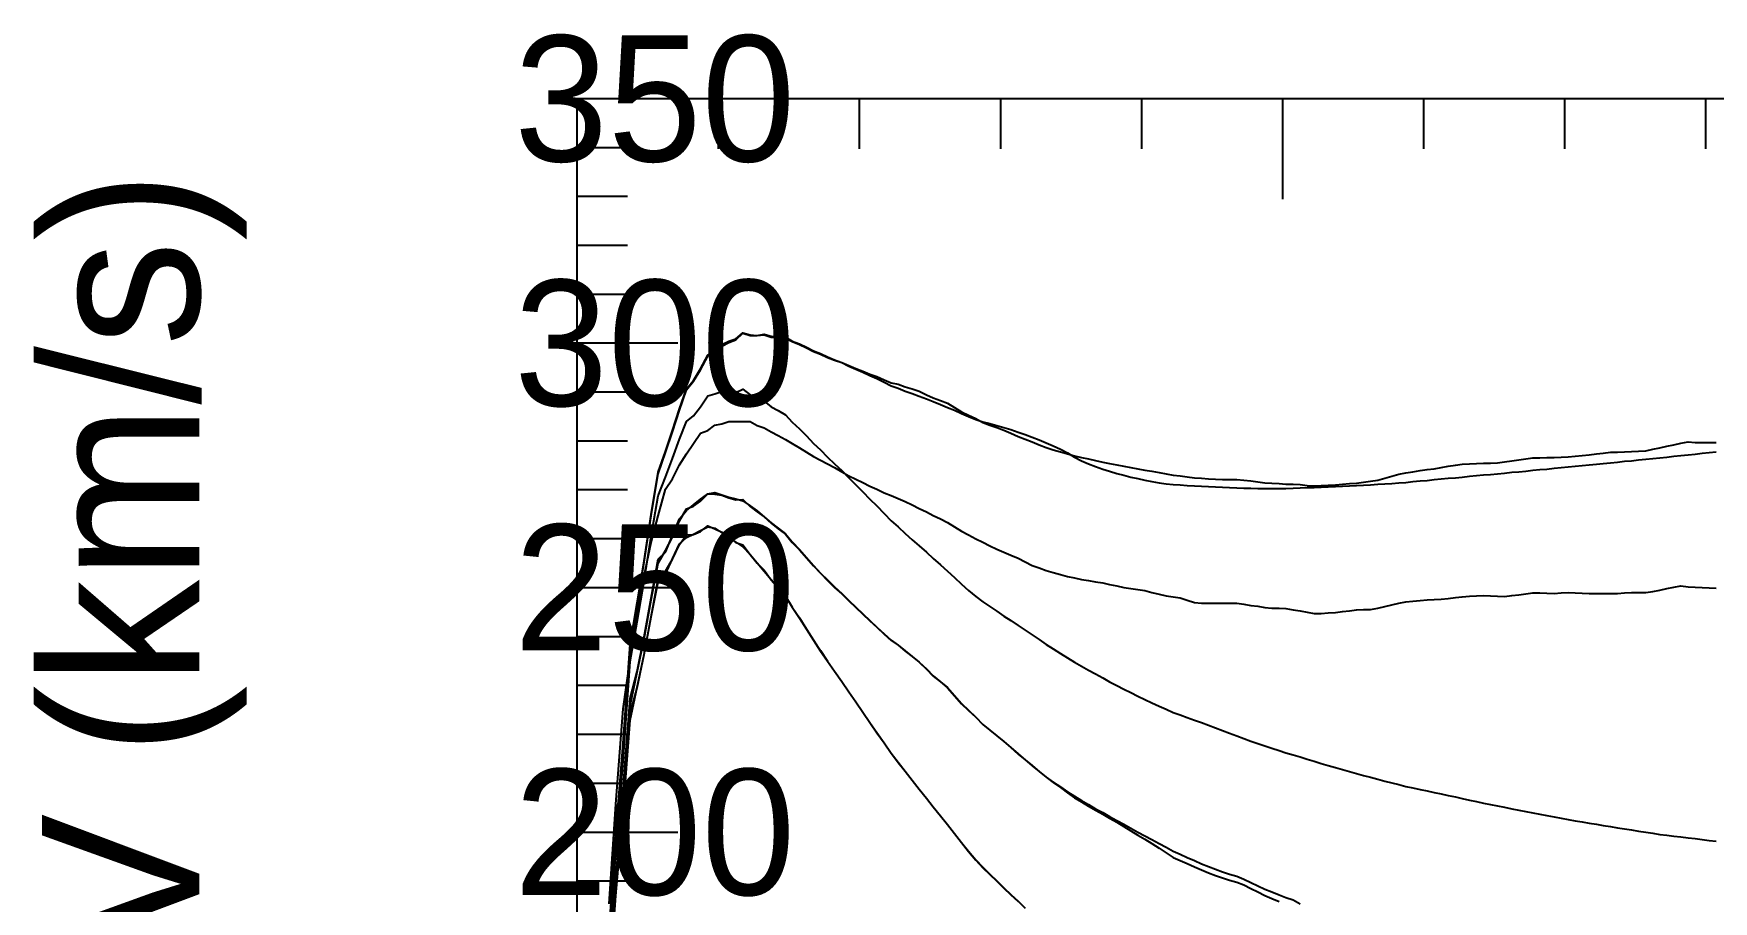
# Model space of a CAD drawing. Extents: x -35 to 191, y -35 to 135.
# Drawn here: x -34.5 to 72.2, y 57.7 to 112.9 of the extents above; entities that cross this region are included whole.
import ezdxf

# ---------------------------------------------------------------- set-up
doc = ezdxf.new("R2010")
doc.units = 0

msp = doc.modelspace()

# ---------------------------------------------------------------- linework, layer by layer
at = {"color": 0}
for p, q in [((8.96, 108.73), (8.96, 105.53)), ((17.92, 108.73), (17.92, 105.53)), ((26.88, 108.73), (26.88, 105.53)), ((35.84, 108.73), (35.84, 105.53)), ((44.8, 108.73), (44.8, 102.33)), ((53.76, 108.73), (53.76, 105.53)), ((62.72, 108.73), (62.72, 105.53)), ((71.68, 108.73), (71.68, 105.53)), ((0, 105.62), (3.2, 105.62)), ((0, 102.52), (3.2, 102.52)), ((0, 99.41), (3.2, 99.41)), ((0, 96.3), (3.2, 96.3)), ((0, 93.2), (6.4, 93.2)), ((0, 90.09), (3.2, 90.09)), ((0, 86.98), (3.2, 86.98)), ((0, 83.88), (3.2, 83.88)), ((0, 80.77), (3.2, 80.77)), ((0, 77.67), (6.4, 77.67)), ((0, 74.56), (3.2, 74.56)), ((0, 71.45), (3.2, 71.45)), ((0, 68.35), (3.2, 68.35)), ((0, 65.24), (3.2, 65.24)), ((0, 62.13), (6.4, 62.13)), ((0, 59.03), (3.2, 59.03))]:
    msp.add_line(p, q, dxfattribs=at)
msp.add_lwpolyline([(0, 0), (0, 108.73), (179.2, 108.73), (179.2, 0)], close=True, dxfattribs=at)
at = {"color": 3}
for points in [[(2.02, 55.83), (2.46, 61.97), (2.91, 67.75), (3.36, 74.07), (3.81, 76.68), (4.26, 79.36), (4.7, 82.31), (5.15, 84.98), (5.6, 86.31), (6.05, 87.64), (6.5, 89.02), (6.94, 90.29), (7.39, 90.82), (7.84, 91.56), (8.29, 92.43), (8.74, 92.75), (9.18, 93.09), (9.63, 93.31), (10.08, 93.45), (10.53, 93.85), (10.98, 93.71), (11.42, 93.68), (11.87, 93.75), (12.32, 93.62), (12.77, 93.6), (13.22, 93.56), (13.66, 93.32), (14.11, 93.14), (14.56, 92.93), (15.01, 92.69), (15.46, 92.53), (15.9, 92.31), (16.35, 92.13), (16.8, 91.95), (17.25, 91.73), (17.7, 91.54), (18.14, 91.34), (18.59, 91.12), (19.04, 90.93), (19.49, 90.7), (19.94, 90.48), (20.38, 90.32), (20.83, 90.14), (21.28, 89.98), (21.73, 89.82), (22.18, 89.64), (22.62, 89.47), (23.07, 89.29), (23.52, 89.1), (23.97, 88.92), (24.42, 88.72), (24.86, 88.53), (25.31, 88.34), (25.76, 88.19), (26.21, 88.08), (26.66, 87.96), (27.1, 87.82), (27.55, 87.69), (28, 87.54), (28.45, 87.38), (28.9, 87.22), (29.34, 87.04), (29.79, 86.86), (30.24, 86.66), (30.69, 86.46), (31.14, 86.22), (31.58, 85.94), (32.03, 85.71), (32.48, 85.52), (32.93, 85.35), (33.38, 85.19), (33.82, 85.05), (34.27, 84.91), (34.72, 84.79), (35.17, 84.68), (35.62, 84.58), (36.06, 84.49), (36.51, 84.4), (36.96, 84.32), (37.41, 84.25), (37.86, 84.2), (38.3, 84.18), (38.75, 84.15), (39.2, 84.12), (39.65, 84.1), (40.1, 84.08), (40.54, 84.05), (40.99, 84.03), (41.44, 84.01), (41.89, 84), (42.34, 83.98), (42.78, 83.97), (43.23, 83.96), (43.68, 83.96), (44.13, 83.96), (44.58, 83.96), (45.02, 83.96), (45.47, 83.98), (45.92, 84), (46.37, 84.01), (46.82, 84.02), (47.26, 84.04), (47.71, 84.06), (48.16, 84.07), (48.61, 84.09), (49.06, 84.12), (49.5, 84.14), (49.95, 84.16), (50.4, 84.19), (50.85, 84.22), (51.3, 84.25), (51.74, 84.28), (52.19, 84.31), (52.64, 84.34), (53.09, 84.39), (53.54, 84.43), (53.98, 84.47), (54.43, 84.52), (54.88, 84.56), (55.33, 84.6), (55.78, 84.64), (56.22, 84.68), (56.67, 84.73), (57.12, 84.77), (57.57, 84.81), (58.02, 84.85), (58.46, 84.89), (58.91, 84.93), (59.36, 84.98), (59.81, 85.02), (60.26, 85.06), (60.7, 85.11), (61.15, 85.15), (61.6, 85.19), (62.05, 85.24), (62.5, 85.28), (62.94, 85.33), (63.39, 85.37), (63.84, 85.41), (64.29, 85.46), (64.74, 85.5), (65.18, 85.55), (65.63, 85.59), (66.08, 85.63), (66.53, 85.68), (66.98, 85.72), (67.42, 85.77), (67.87, 85.81), (68.32, 85.85), (68.77, 85.9), (69.22, 85.95), (69.66, 86), (70.11, 86.05), (70.56, 86.1), (71.01, 86.14), (71.46, 86.19), (71.9, 86.23), (72.35, 86.28)], [(2.02, 57.57), (2.46, 63.9), (2.91, 69.96), (3.36, 73.1), (3.81, 76.07), (4.26, 78.41), (4.7, 80.52), (5.15, 82.22), (5.6, 83.92), (6.05, 84.57), (6.5, 85.46), (6.94, 86.16), (7.39, 86.82), (7.84, 87.47), (8.29, 87.64), (8.74, 87.97), (9.18, 88.07), (9.63, 88.2), (10.08, 88.21), (10.53, 88.21), (10.98, 88.21), (11.42, 87.96), (11.87, 87.8), (12.32, 87.55), (12.77, 87.31), (13.22, 87.07), (13.66, 86.81), (14.11, 86.53), (14.56, 86.25), (15.01, 85.98), (15.46, 85.75), (15.9, 85.52), (16.35, 85.28), (16.8, 85.01), (17.25, 84.75), (17.7, 84.54), (18.14, 84.33), (18.59, 84.11), (19.04, 83.9), (19.49, 83.68), (19.94, 83.5), (20.38, 83.31), (20.83, 83.13), (21.28, 82.91), (21.73, 82.69), (22.18, 82.47), (22.62, 82.24), (23.07, 82.02), (23.52, 81.8), (23.97, 81.52), (24.42, 81.25), (24.86, 81.01), (25.31, 80.76), (25.76, 80.54), (26.21, 80.31), (26.66, 80.09), (27.1, 79.91), (27.55, 79.72), (28, 79.53), (28.45, 79.29), (28.9, 79.07), (29.34, 78.92), (29.79, 78.75), (30.24, 78.61), (30.69, 78.49), (31.14, 78.36), (31.58, 78.27), (32.03, 78.17), (32.48, 78.1), (32.93, 78.02), (33.38, 77.95), (33.82, 77.86), (34.27, 77.76), (34.72, 77.66), (35.17, 77.59), (35.62, 77.53), (36.06, 77.47), (36.51, 77.34), (36.96, 77.23), (37.41, 77.14), (37.86, 77.07), (38.3, 77), (38.75, 76.86), (39.2, 76.72), (39.65, 76.67), (40.1, 76.67), (40.54, 76.67), (40.99, 76.67), (41.44, 76.67), (41.89, 76.67), (42.34, 76.6), (42.78, 76.53), (43.23, 76.47), (43.68, 76.4), (44.13, 76.36), (44.58, 76.34), (45.02, 76.32), (45.47, 76.25), (45.92, 76.18), (46.37, 76.09), (46.82, 76.01), (47.26, 76.02), (47.71, 76.05), (48.16, 76.08), (48.61, 76.14), (49.06, 76.19), (49.5, 76.25), (49.95, 76.26), (50.4, 76.27), (50.85, 76.35), (51.3, 76.46), (51.74, 76.56), (52.19, 76.66), (52.64, 76.75), (53.09, 76.8), (53.54, 76.83), (53.98, 76.87), (54.43, 76.9), (54.88, 76.93), (55.33, 76.96), (55.78, 77.02), (56.22, 77.08), (56.67, 77.11), (57.12, 77.13), (57.57, 77.15), (58.02, 77.13), (58.46, 77.11), (58.91, 77.09), (59.36, 77.16), (59.81, 77.2), (60.26, 77.26), (60.7, 77.32), (61.15, 77.33), (61.6, 77.31), (62.05, 77.28), (62.5, 77.32), (62.94, 77.34), (63.39, 77.32), (63.84, 77.3), (64.29, 77.29), (64.74, 77.29), (65.18, 77.29), (65.63, 77.29), (66.08, 77.29), (66.53, 77.32), (66.98, 77.34), (67.42, 77.34), (67.87, 77.34), (68.32, 77.41), (68.77, 77.5), (69.22, 77.59), (69.66, 77.68), (70.11, 77.76), (70.56, 77.7), (71.01, 77.68), (71.46, 77.66), (71.9, 77.64), (72.35, 77.63)]]:
    msp.add_lwpolyline(points, dxfattribs=at)
at = {"color": 4}
for points in [[(2.02, 55.77), (2.46, 61.91), (2.91, 67.69), (3.36, 73.99), (3.81, 76.59), (4.26, 79.27), (4.7, 82.22), (5.15, 84.89), (5.6, 86.24), (6.05, 87.56), (6.5, 88.93), (6.94, 90.21), (7.39, 90.76), (7.84, 91.49), (8.29, 92.36), (8.74, 92.67), (9.18, 93), (9.63, 93.22), (10.08, 93.39), (10.53, 93.81), (10.98, 93.68), (11.42, 93.67), (11.87, 93.71), (12.32, 93.57), (12.77, 93.55), (13.22, 93.51), (13.66, 93.28), (14.11, 93.11), (14.56, 92.89), (15.01, 92.65), (15.46, 92.49), (15.9, 92.28), (16.35, 92.11), (16.8, 91.96), (17.25, 91.76), (17.7, 91.58), (18.14, 91.41), (18.59, 91.21), (19.04, 91.06), (19.49, 90.85), (19.94, 90.67), (20.38, 90.58), (20.83, 90.42), (21.28, 90.28), (21.73, 90.14), (22.18, 89.91), (22.62, 89.71), (23.07, 89.54), (23.52, 89.37), (23.97, 89.09), (24.42, 88.82), (24.86, 88.6), (25.31, 88.39), (25.76, 88.15), (26.21, 87.97), (26.66, 87.82), (27.1, 87.65), (27.55, 87.47), (28, 87.26), (28.45, 87.09), (28.9, 86.91), (29.34, 86.73), (29.79, 86.55), (30.24, 86.41), (30.69, 86.28), (31.14, 86.15), (31.58, 86.03), (32.03, 85.92), (32.48, 85.83), (32.93, 85.73), (33.38, 85.63), (33.82, 85.54), (34.27, 85.45), (34.72, 85.37), (35.17, 85.28), (35.62, 85.2), (36.06, 85.12), (36.51, 85.05), (36.96, 84.96), (37.41, 84.88), (37.86, 84.8), (38.3, 84.75), (38.75, 84.7), (39.2, 84.64), (39.65, 84.6), (40.1, 84.57), (40.54, 84.54), (40.99, 84.52), (41.44, 84.52), (41.89, 84.52), (42.34, 84.48), (42.78, 84.43), (43.23, 84.37), (43.68, 84.32), (44.13, 84.29), (44.58, 84.26), (45.02, 84.23), (45.47, 84.23), (45.92, 84.2), (46.37, 84.14), (46.82, 84.13), (47.26, 84.14), (47.71, 84.16), (48.16, 84.19), (48.61, 84.23), (49.06, 84.27), (49.5, 84.3), (49.95, 84.35), (50.4, 84.42), (50.85, 84.49), (51.3, 84.61), (51.74, 84.73), (52.19, 84.86), (52.64, 84.95), (53.09, 85.02), (53.54, 85.09), (53.98, 85.15), (54.43, 85.21), (54.88, 85.29), (55.33, 85.38), (55.78, 85.44), (56.22, 85.49), (56.67, 85.52), (57.12, 85.54), (57.57, 85.56), (58.02, 85.57), (58.46, 85.59), (58.91, 85.65), (59.36, 85.71), (59.81, 85.77), (60.26, 85.83), (60.7, 85.89), (61.15, 85.9), (61.6, 85.92), (62.05, 85.93), (62.5, 85.95), (62.94, 85.97), (63.39, 86.01), (63.84, 86.05), (64.29, 86.1), (64.74, 86.15), (65.18, 86.2), (65.63, 86.25), (66.08, 86.26), (66.53, 86.28), (66.98, 86.3), (67.42, 86.33), (67.87, 86.35), (68.32, 86.46), (68.77, 86.54), (69.22, 86.64), (69.66, 86.73), (70.11, 86.83), (70.56, 86.92), (71.01, 86.87), (71.46, 86.87), (71.9, 86.87), (72.35, 86.88)], [(2.02, 54.57), (2.46, 60.82), (2.91, 66.64), (3.36, 72.96), (3.81, 75.48), (4.26, 78.07), (4.7, 80.93), (5.15, 83.48), (5.6, 84.67), (6.05, 85.86), (6.5, 87.09), (6.94, 88.21), (7.39, 88.57), (7.84, 89.13), (8.29, 89.84), (8.74, 89.97), (9.18, 90.11), (9.63, 90.13), (10.08, 90.06), (10.53, 90.27), (10.98, 89.91), (11.42, 89.66), (11.87, 89.51), (12.32, 89.15), (12.77, 88.91), (13.22, 88.64), (13.66, 88.16), (14.11, 87.75), (14.56, 87.29), (15.01, 86.81), (15.46, 86.4), (15.9, 85.94), (16.35, 85.51), (16.8, 85.09), (17.25, 84.62), (17.7, 84.19), (18.14, 83.74), (18.59, 83.27), (19.04, 82.85), (19.49, 82.36), (19.94, 81.9), (20.38, 81.51), (20.83, 81.1), (21.28, 80.7), (21.73, 80.31), (22.18, 79.9), (22.62, 79.5), (23.07, 79.1), (23.52, 78.69), (23.97, 78.29), (24.42, 77.88), (24.86, 77.48), (25.31, 77.09), (25.76, 76.75), (26.21, 76.46), (26.66, 76.16), (27.1, 75.85), (27.55, 75.56), (28, 75.25), (28.45, 74.95), (28.9, 74.65), (29.34, 74.35), (29.79, 74.05), (30.24, 73.76), (30.69, 73.47), (31.14, 73.19), (31.58, 72.92), (32.03, 72.67), (32.48, 72.42), (32.93, 72.17), (33.38, 71.92), (33.82, 71.68), (34.27, 71.44), (34.72, 71.21), (35.17, 70.99), (35.62, 70.77), (36.06, 70.55), (36.51, 70.34), (36.96, 70.13), (37.41, 69.93), (37.86, 69.73), (38.3, 69.58), (38.75, 69.41), (39.2, 69.24), (39.65, 69.08), (40.1, 68.91), (40.54, 68.74), (40.99, 68.57), (41.44, 68.4), (41.89, 68.24), (42.34, 68.07), (42.78, 67.91), (43.23, 67.76), (43.68, 67.6), (44.13, 67.45), (44.58, 67.3), (45.02, 67.15), (45.47, 67.03), (45.92, 66.9), (46.37, 66.76), (46.82, 66.62), (47.26, 66.49), (47.71, 66.36), (48.16, 66.23), (48.61, 66.1), (49.06, 65.97), (49.5, 65.85), (49.95, 65.73), (50.4, 65.61), (50.85, 65.49), (51.3, 65.37), (51.74, 65.26), (52.19, 65.14), (52.64, 65.03), (53.09, 64.94), (53.54, 64.84), (53.98, 64.74), (54.43, 64.65), (54.88, 64.55), (55.33, 64.45), (55.78, 64.36), (56.22, 64.26), (56.67, 64.16), (57.12, 64.07), (57.57, 63.97), (58.02, 63.88), (58.46, 63.79), (58.91, 63.7), (59.36, 63.61), (59.81, 63.52), (60.26, 63.43), (60.7, 63.34), (61.15, 63.26), (61.6, 63.18), (62.05, 63.09), (62.5, 63.01), (62.94, 62.93), (63.39, 62.85), (63.84, 62.78), (64.29, 62.7), (64.74, 62.62), (65.18, 62.55), (65.63, 62.47), (66.08, 62.4), (66.53, 62.33), (66.98, 62.26), (67.42, 62.19), (67.87, 62.12), (68.32, 62.05), (68.77, 61.98), (69.22, 61.93), (69.66, 61.87), (70.11, 61.82), (70.56, 61.76), (71.01, 61.71), (71.46, 61.65), (71.9, 61.6), (72.35, 61.54)]]:
    msp.add_lwpolyline(points, dxfattribs=at)
at = {"color": 1}
msp.add_lwpolyline([(2.02, 53.34), (2.46, 59.09), (2.91, 64.85), (3.36, 70.61), (3.81, 72.33), (4.26, 74.52), (4.7, 76.99), (5.15, 79.46), (5.6, 79.91), (6.05, 80.96), (6.5, 82.03), (6.94, 82.55), (7.39, 82.92), (7.84, 83.27), (8.29, 83.62), (8.74, 83.69), (9.18, 83.54), (9.63, 83.4), (10.08, 83.3), (10.53, 83.16), (10.98, 82.86), (11.42, 82.53), (11.87, 82.15), (12.32, 81.78), (12.77, 81.43), (13.22, 81.08), (13.66, 80.57), (14.11, 80.08), (14.56, 79.57), (15.01, 79.07), (15.46, 78.57), (15.9, 78.14), (16.35, 77.71), (16.8, 77.28), (17.25, 76.84), (17.7, 76.41), (18.14, 75.99), (18.59, 75.57), (19.04, 75.15), (19.49, 74.73), (19.94, 74.32), (20.38, 74), (20.83, 73.64), (21.28, 73.29), (21.73, 72.93), (22.18, 72.49), (22.62, 72.06), (23.07, 71.68), (23.52, 71.31), (23.97, 70.8), (24.42, 70.3), (24.86, 69.86), (25.31, 69.42), (25.76, 68.97), (26.21, 68.59), (26.66, 68.24), (27.1, 67.88), (27.55, 67.49), (28, 67.08), (28.45, 66.71), (28.9, 66.34), (29.34, 65.97), (29.79, 65.61), (30.24, 65.27), (30.69, 64.95), (31.14, 64.62), (31.58, 64.3), (32.03, 64.04), (32.48, 63.78), (32.93, 63.52), (33.38, 63.26), (33.82, 63), (34.27, 62.75), (34.72, 62.48), (35.17, 62.21), (35.62, 61.94), (36.06, 61.67), (36.51, 61.4), (36.96, 61.1), (37.41, 60.8), (37.86, 60.51), (38.3, 60.33), (38.75, 60.12), (39.2, 59.91), (39.65, 59.72), (40.1, 59.54), (40.54, 59.37), (40.99, 59.22), (41.44, 59.08), (41.89, 58.95), (42.34, 58.77), (42.78, 58.54), (43.23, 58.32), (43.68, 58.1), (44.13, 57.91), (44.58, 57.71)], dxfattribs=at)
at = {"color": 2}
for points in [[(2.02, 53.41), (2.46, 59.07), (2.91, 64.33), (3.36, 70.14), (3.81, 72.28), (4.26, 74.41), (4.7, 76.88), (5.15, 79.2), (5.6, 80.01), (6.05, 80.87), (6.5, 81.89), (6.94, 82.65), (7.39, 82.83), (7.84, 83.15), (8.29, 83.62), (8.74, 83.59), (9.18, 83.52), (9.63, 83.36), (10.08, 83.23), (10.53, 83.25), (10.98, 82.81), (11.42, 82.46), (11.87, 82.16), (12.32, 81.74), (12.77, 81.39), (13.22, 81.05), (13.66, 80.53), (14.11, 80.05), (14.56, 79.54), (15.01, 79.03), (15.46, 78.57), (15.9, 78.11), (16.35, 77.67), (16.8, 77.26), (17.25, 76.81), (17.7, 76.39), (18.14, 75.96), (18.59, 75.54), (19.04, 75.15), (19.49, 74.7), (19.94, 74.3), (20.38, 73.99), (20.83, 73.62), (21.28, 73.27), (21.73, 72.91), (22.18, 72.47), (22.62, 72.04), (23.07, 71.67), (23.52, 71.29), (23.97, 70.79), (24.42, 70.28), (24.86, 69.85), (25.31, 69.43), (25.76, 68.97), (26.21, 68.59), (26.66, 68.25), (27.1, 67.89), (27.55, 67.5), (28, 67.09), (28.45, 66.72), (28.9, 66.35), (29.34, 65.98), (29.79, 65.61), (30.24, 65.29), (30.69, 64.99), (31.14, 64.69), (31.58, 64.4), (32.03, 64.14), (32.48, 63.87), (32.93, 63.61), (33.38, 63.36), (33.82, 63.11), (34.27, 62.86), (34.72, 62.62), (35.17, 62.37), (35.62, 62.13), (36.06, 61.89), (36.51, 61.66), (36.96, 61.41), (37.41, 61.16), (37.86, 60.92), (38.3, 60.73), (38.75, 60.52), (39.2, 60.31), (39.65, 60.11), (40.1, 59.93), (40.54, 59.76), (40.99, 59.6), (41.44, 59.46), (41.89, 59.33), (42.34, 59.14), (42.78, 58.92), (43.23, 58.71), (43.68, 58.5), (44.13, 58.32), (44.58, 58.14), (45.02, 57.97), (45.47, 57.82), (45.92, 57.57)], [(2.02, 52.27), (2.46, 58.07), (2.91, 63.39), (3.36, 69.23), (3.81, 71.33), (4.26, 73.4), (4.7, 75.79), (5.15, 78.02), (5.6, 78.71), (6.05, 79.47), (6.5, 80.39), (6.94, 81.01), (7.39, 81.04), (7.84, 81.22), (8.29, 81.57), (8.74, 81.4), (9.18, 81.18), (9.63, 80.86), (10.08, 80.53), (10.53, 80.38), (10.98, 79.75), (11.42, 79.2), (11.87, 78.76), (12.32, 78.16), (12.77, 77.64), (13.22, 77.12), (13.66, 76.41), (14.11, 75.73), (14.56, 75.02), (15.01, 74.32), (15.46, 73.66), (15.9, 72.98), (16.35, 72.34), (16.8, 71.7), (17.25, 71.03), (17.7, 70.39), (18.14, 69.74), (18.59, 69.09), (19.04, 68.46), (19.49, 67.79), (19.94, 67.14), (20.38, 66.56), (20.83, 65.99), (21.28, 65.42), (21.73, 64.86), (22.18, 64.29), (22.62, 63.73), (23.07, 63.16), (23.52, 62.6), (23.97, 62.04), (24.42, 61.47), (24.86, 60.91), (25.31, 60.37), (25.76, 59.89), (26.21, 59.45), (26.66, 59.03), (27.1, 58.59), (27.55, 58.17), (28, 57.73), (28.45, 57.3)]]:
    msp.add_lwpolyline(points, dxfattribs=at)
at = {"color": 6}
msp.add_lwpolyline([(2.02, 52.32), (2.46, 58.09), (2.91, 63.86), (3.36, 69.63), (3.81, 71.28), (4.26, 73.41), (4.7, 75.81), (5.15, 78.2), (5.6, 78.52), (6.05, 79.48), (6.5, 80.44), (6.94, 80.83), (7.39, 81.06), (7.84, 81.28), (8.29, 81.51), (8.74, 81.44), (9.18, 81.14), (9.63, 80.84), (10.08, 80.55), (10.53, 80.25), (10.98, 79.76), (11.42, 79.23), (11.87, 78.7), (12.32, 78.17), (12.77, 77.64), (13.22, 77.11), (13.66, 76.41), (14.11, 75.71), (14.56, 75.02), (15.01, 74.32), (15.46, 73.62), (15.9, 72.99), (16.35, 72.34), (16.8, 71.69), (17.25, 71.04), (17.7, 70.39), (18.14, 69.74), (18.59, 69.09), (19.04, 68.44), (19.49, 67.79), (19.94, 67.14), (20.38, 66.55), (20.83, 65.99), (21.28, 65.42), (21.73, 64.86), (22.18, 64.29), (22.62, 63.73), (23.07, 63.16), (23.52, 62.6), (23.97, 62.03), (24.42, 61.47), (24.86, 60.9), (25.31, 60.34), (25.76, 59.86), (26.21, 59.43), (26.66, 59), (27.1, 58.57), (27.55, 58.14), (28, 57.71)], dxfattribs=at)

# ---------------------------------------------------------------- texts
at = {"color": 0}
for s, p in [('350', (-4, 104.73)), ('300', (-4, 89.2)), ('250', (-4, 73.67)), ('200', (-4, 58.13))]:
    msp.add_text(s, height=8, dxfattribs=at).set_placement(p)
msp.add_text('V (km/s)', height=10, rotation=90, dxfattribs=at).set_placement((-24, 54.37))

doc.saveas('drawing.dxf')
